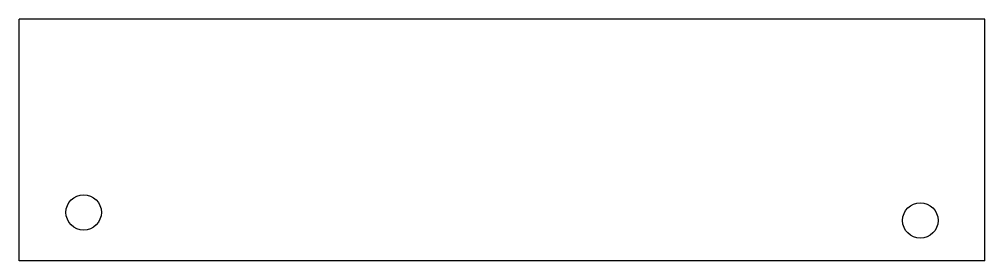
# Model space of a CAD drawing. Header units: millimetres. Extents: x -30 to 30, y 86 to 101.
import ezdxf

# ---------------------------------------------------------------- set-up
doc = ezdxf.new("R2010")
doc.units = ezdxf.units.MM

msp = doc.modelspace()

# ---------------------------------------------------------------- linework, layer by layer
for p, q in [((-30, 86), (-30, 101)), ((30, 101), (-30, 101)), ((30, 86), (30, 101)), ((30, 86), (-30, 86))]:
    msp.add_line(p, q)
for centre in [(-26, 89), (26, 88.5)]:
    msp.add_circle(centre, 1.1)

doc.saveas('drawing.dxf')
